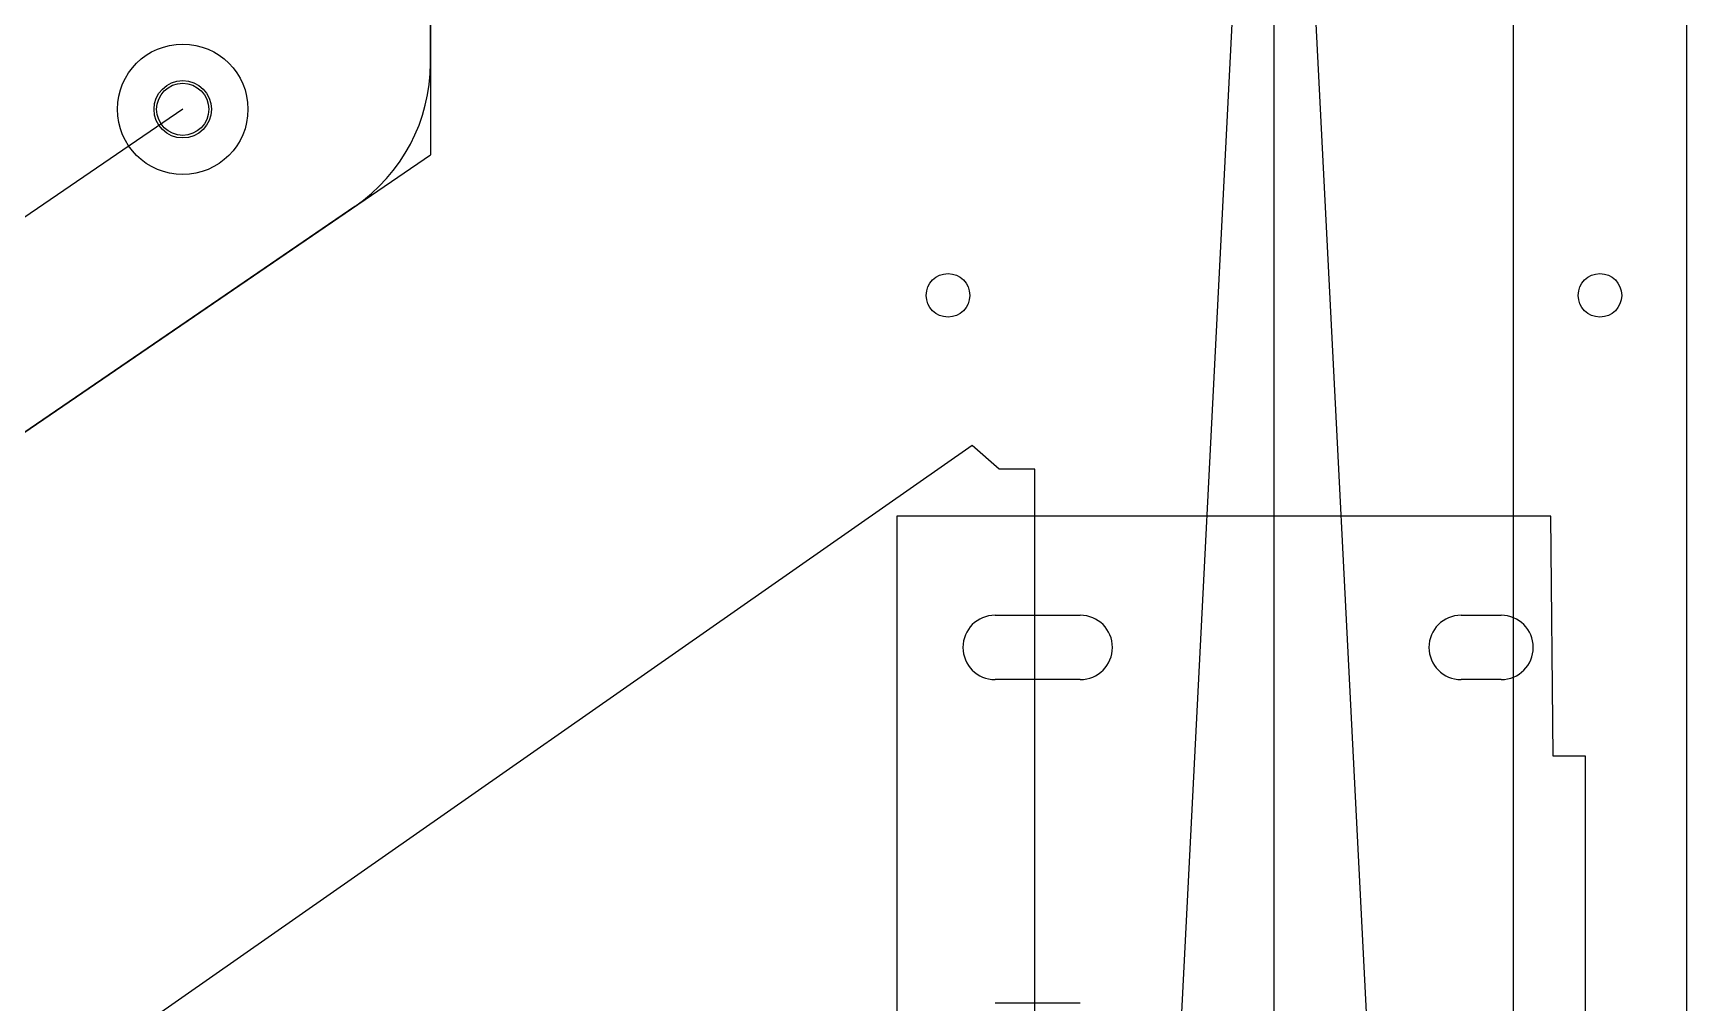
# Model space of a CAD drawing. Header units: inches. Extents: x -0.5 to 19.7, y 0 to 45.8.
# Drawn here: x 14.995 to 19.75, y 6.965 to 9.754 of the extents above; entities that cross this region are included whole.
import ezdxf

# ---------------------------------------------------------------- set-up
doc = ezdxf.new("R2010")
doc.units = ezdxf.units.IN
doc.header["$MEASUREMENT"] = 0
for name, color, linetype in [('6_125BIT_500DEP', 7, 'Continuous'), ('6A_125BIT_500DEP', 7, 'Continuous'), ('7_VCARVE_BIT', 7, 'Continuous'), ('7A_1250BALL', 7, 'Continuous'), ('8_250BIT_500OUTLINE', 7, 'Continuous'), ('CONSTRUCTION', 7, 'Continuous'), ('DF_COMP', 7, 'Continuous'), ('PLASTICS', 7, 'Continuous')]:
    doc.layers.add(name, color=color, linetype=linetype)

msp = doc.modelspace()

# ---------------------------------------------------------------- linework, layer by layer
at = {"layer": '6_125BIT_500DEP', "linetype": 'Continuous'}
msp.add_circle((15.4251, 9.5351), 0.0825, dxfattribs=at)
at = {"layer": '6A_125BIT_500DEP', "linetype": 'Continuous'}
for centre in [(17.6254, 9), (19.4999, 9)]:
    msp.add_circle(centre, 0.0625, dxfattribs=at)
at = {"layer": '7_VCARVE_BIT', "linetype": 'Continuous'}
msp.add_circle((17.6254, 9), 0.0625, dxfattribs=at)
at = {"layer": '7A_1250BALL', "linetype": 'Continuous'}
for p in [(18.157, 4.165), (18.5632, 4.165), (18.9694, 4.165)]:
    msp.add_line(p, (18.5632, 12.165), dxfattribs=at)
at = {"layer": '8_250BIT_500OUTLINE', "linetype": 'Continuous'}
msp.add_line((19.2498, 45.5), (19.2499, 4.165), dxfattribs=at)
at = {"layer": 'CONSTRUCTION', "linetype": 'Continuous'}
for p, q in [((17.6952, 8.5681), (11.3033, 4.1025)), ((17.7721, 8.5), (17.6952, 8.5681)), ((17.8749, 8.5), (17.7721, 8.5)), ((17.8749, 0), (17.8749, 8.5))]:
    msp.add_line(p, q, dxfattribs=at)
at = {"layer": 'DF_COMP', "linetype": 'Continuous'}
for p, q in [((19.7499, 6.0766), (19.7499, 14.3266)), ((16.1374, 13.1809), (16.1374, 9.4043)), ((18.5626, 11.8891), (18.5626, 3.8891)), ((15.4251, 9.5351), (12.7502, 7.7068)), ((12.6555, 7.0243), (16.1374, 9.4043)), ((19.3582, 8.365), (17.4782, 8.365)), ((17.4782, 8.365), (17.4782, 3.515)), ((19.3652, 7.675), (19.3582, 8.365)), ((17.7607, 8.08), (18.0057, 8.08)), ((19.1007, 8.08), (19.2157, 8.08)), ((18.0057, 7.895), (17.7607, 7.895)), ((19.2157, 7.895), (19.1007, 7.895)), ((19.4582, 7.675), (19.3652, 7.675)), ((19.4582, 3.515), (19.4582, 7.675)), ((17.7607, 6.965), (18.0057, 6.965))]:
    msp.add_line(p, q, dxfattribs=at)
msp.add_circle((15.4251, 9.5351), 0.1875, dxfattribs=at)
for centre, start, end in [((17.7607, 7.9875), 90, 180), ((18.0057, 7.9875), 0, 90), ((19.1007, 7.9875), 90, 180), ((19.2157, 7.9875), 0, 90), ((17.7607, 7.9875), 180, 270), ((18.0057, 7.9875), 270, 0), ((19.1007, 7.9875), 180, 270), ((19.2157, 7.9875), 270, 0)]:
    msp.add_arc(centre, 0.0925, start, end, dxfattribs=at)
at = {"layer": 'PLASTICS', "linetype": 'Continuous'}
for p, q in [((16.1374, 9.6681), (16.1374, 13.1809)), ((15.9195, 9.2554), (12.6555, 7.0243))]:
    msp.add_line(p, q, dxfattribs=at)
msp.add_circle((15.4251, 9.5351), 0.075, dxfattribs=at)
msp.add_arc((15.6374, 9.6681), 0.5, 304.3531, 0, dxfattribs=at)

doc.saveas('drawing.dxf')
